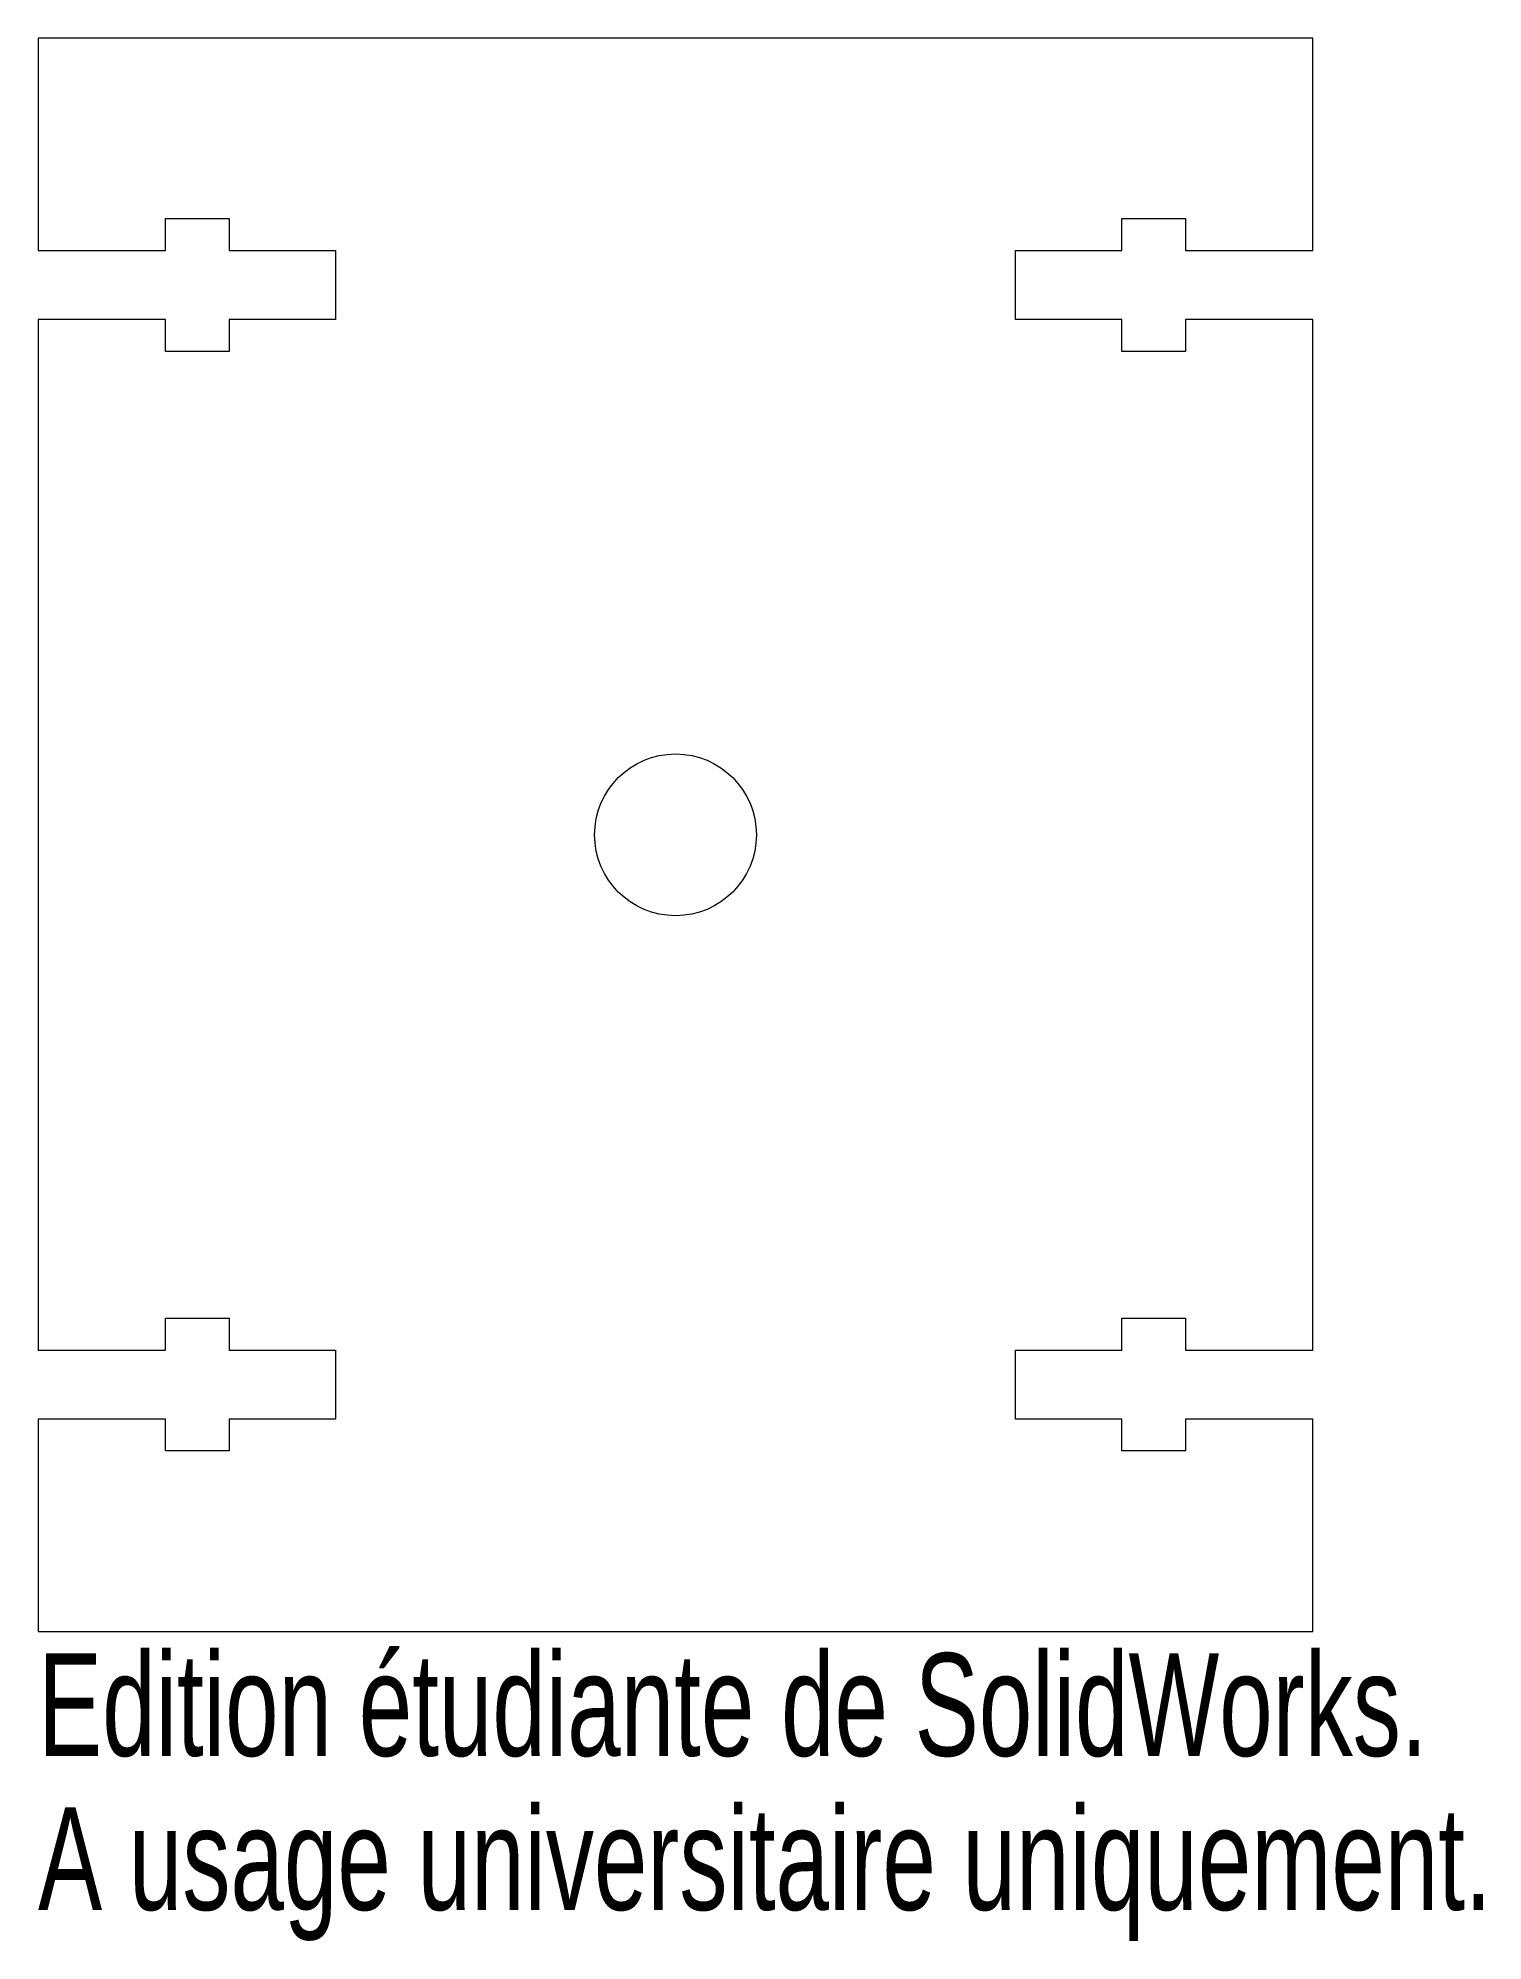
# Model space of a CAD drawing. Header units: millimetres. Extents: x -30 to 38, y -52.1 to 37.5.
import ezdxf

# ---------------------------------------------------------------- set-up
doc = ezdxf.new("R2010")
doc.units = ezdxf.units.MM
doc.styles.add('SLDTEXTSTYLE0', font='TXT', dxfattribs={"width": 0.7})

msp = doc.modelspace()

# ---------------------------------------------------------------- linework, layer by layer
at = {"color": 7, "linetype": 'Continuous', "lineweight": 15}
for p, q in [((30, 37.5), (-30, 37.5)), ((-30, 37.5), (-30, 27.5)), ((30, 27.5), (30, 37.5)), ((-24, 29), (-21, 29)), ((-24, 27.5), (-24, 29)), ((-21, 29), (-21, 27.5)), ((21, 29), (24, 29)), ((21, 27.5), (21, 29)), ((24, 29), (24, 27.5)), ((-30, 27.5), (-24, 27.5)), ((-21, 27.5), (-16, 27.5)), ((-16, 27.5), (-16, 24.25)), ((16, 27.5), (21, 27.5)), ((16, 24.25), (16, 27.5)), ((24, 27.5), (30, 27.5)), ((-30, 24.25), (-30, -24.25)), ((-24, 24.25), (-30, 24.25)), ((-24, 22.75), (-24, 24.25)), ((-21, 24.25), (-21, 22.75)), ((-16, 24.25), (-21, 24.25)), ((21, 24.25), (16, 24.25)), ((21, 22.75), (21, 24.25)), ((24, 24.25), (24, 22.75)), ((30, 24.25), (24, 24.25)), ((30, -24.25), (30, 24.25)), ((-21, 22.75), (-24, 22.75)), ((24, 22.75), (21, 22.75)), ((-24, -22.75), (-21, -22.75)), ((-24, -24.25), (-24, -22.75)), ((-21, -22.75), (-21, -24.25)), ((21, -22.75), (24, -22.75)), ((21, -24.25), (21, -22.75)), ((24, -22.75), (24, -24.25)), ((-30, -24.25), (-24, -24.25)), ((-21, -24.25), (-16, -24.25)), ((-16, -24.25), (-16, -27.5)), ((16, -24.25), (21, -24.25)), ((16, -27.5), (16, -24.25)), ((24, -24.25), (30, -24.25)), ((-30, -27.5), (-30, -37.5)), ((-24, -27.5), (-30, -27.5)), ((-24, -29), (-24, -27.5)), ((-21, -27.5), (-21, -29)), ((-16, -27.5), (-21, -27.5)), ((21, -27.5), (16, -27.5)), ((21, -29), (21, -27.5)), ((24, -27.5), (24, -29)), ((30, -27.5), (24, -27.5)), ((30, -37.5), (30, -27.5)), ((-21, -29), (-24, -29)), ((24, -29), (21, -29)), ((-30, -37.5), (30, -37.5))]:
    msp.add_line(p, q, dxfattribs=at)
msp.add_circle((0, 0), 3.807, dxfattribs=at)

# ---------------------------------------------------------------- texts
at = {"color": 7, "linetype": 'Continuous', "char_height": 4.83362, "attachment_point": 1, "style": 'SLDTEXTSTYLE0'}
for s, insert in [('Edition étudiante de SolidWorks.', (-30, -38.52)), ('A usage universitaire uniquement.', (-30, -45.77))]:
    msp.add_mtext(s, dxfattribs=dict(at, insert=insert))

doc.saveas('drawing.dxf')
